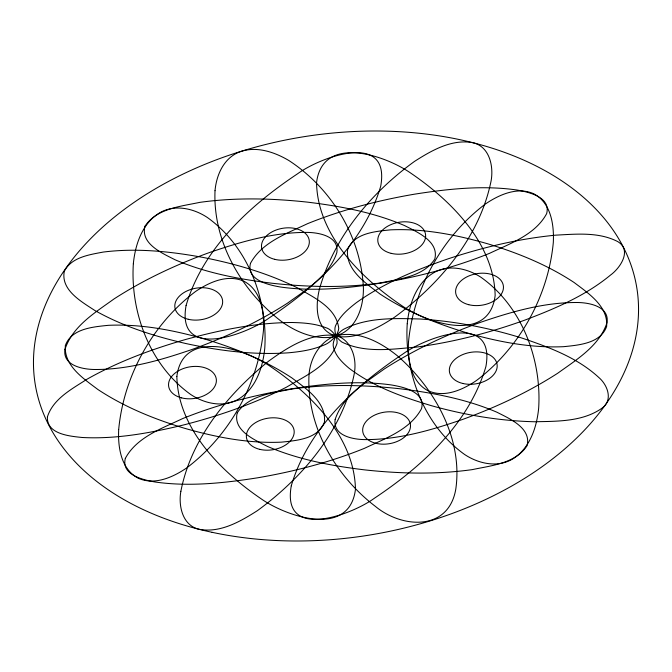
<?xml version="1.0" encoding="UTF-8"?>
<svg xmlns="http://www.w3.org/2000/svg" width="672" height="672" viewBox="0 0 672 672"><rect width="100%" height="100%" fill="white"/><g stroke="black" fill="none" stroke-linecap="round" stroke-linejoin="round"><path stroke-width="1.01" d="M118.684 429.576C117.852 447.065 120.884 468.77 137.827 478.019C154.241 485.713 172.746 477.389 186.564 468.023C229.673 435.506 258.476 383.645 263.5 329.893C264.323 312.404 261.29 290.699 244.348 281.45C227.934 273.756 209.429 282.08 195.611 291.446C152.502 323.963 123.698 375.824 118.684 429.576M408.5 342.107C407.677 359.596 410.71 381.301 427.652 390.55C444.066 398.244 462.571 389.92 476.389 380.554C519.498 348.037 548.302 296.176 553.316 242.424C554.148 224.935 551.116 203.23 534.173 193.981C517.759 186.287 499.254 194.611 485.436 203.977C442.327 236.494 413.524 288.355 408.5 342.107M176.854 376.454C177.878 428.341 220.416 471.005 260.719 498.523C286.398 516.692 349.373 538.264 355.463 489.35C354.446 437.464 311.9 394.792 271.597 367.282C245.927 349.112 182.952 327.541 176.854 376.454M316.537 182.65C317.554 234.536 360.1 277.208 400.403 304.718C426.073 322.888 489.048 344.459 495.146 295.546C494.122 243.659 451.584 200.995 411.281 173.477C385.602 155.308 322.627 133.736 316.537 182.65M47.393 416.9C46.519 434.188 69.56 436.162 82.169 437.489C116.735 439.32 151.133 432.852 184.573 424.712C219.744 415.64 254.293 403.637 286.667 387.064C305.323 375.892 329.23 365.434 337.025 343.484C337.747 336.882 332.396 330.54 336.361 324.089C340.796 315.21 348.6 308.717 356.278 302.736C384.031 282.862 416.01 269.9 448.106 258.829C483.059 247.296 519.103 238.652 555.794 235.15C576.374 234.074 598.794 231.798 617.753 241.601C632.293 250.261 620.231 268.044 610.453 275.117C585.304 295.924 554.744 308.776 524.488 320.242C489.644 332.774 453.6 342.149 416.875 347.038C392.137 349.18 364.98 353.388 341.83 342.014C335.748 337.688 333.144 329.549 325.265 327.499C314.656 323.501 303.198 322.77 291.967 322.501C256.158 322.661 220.777 329.876 186.362 339.276C151.981 349.112 118.138 361.586 86.948 379.252C71.946 389.012 53.189 398.706 47.393 416.9M215.023 190.672C212.755 241.702 241.66 291.043 281.45 321.451C298.402 333.766 320.628 342.258 341.376 334.782C362.494 332.195 382.334 343.568 398.152 356.429C434.935 388.937 462.983 438.757 455.801 489.098C448.602 531.401 402.125 528.545 375.404 506.402C335.605 475.994 306.701 426.653 308.969 375.623C309.977 356.849 321.703 338.142 340.99 334.034C357.781 325.71 363.594 305.516 363.418 288.044C361.183 237.073 331.447 188.202 288.918 160.558C273.706 151.511 254.075 145.085 237.056 153.014C222.986 159.902 216.359 175.804 215.023 190.672M64.966 349.381C62.395 365.954 83.63 369.608 95.844 369.499C128.839 369.466 160.986 360.116 191.948 349.507C225.347 337.453 257.754 322.308 287.641 303.064C306.432 289.472 329.263 275.764 336.848 252.521C339.41 235.948 318.184 232.285 305.962 232.403C272.975 232.436 240.82 241.786 209.866 252.395C176.459 264.449 144.06 279.586 114.173 298.838C95.374 312.421 72.542 326.13 64.966 349.381M335.152 419.479C332.59 436.052 353.816 439.715 366.038 439.597C399.025 439.564 431.18 430.214 462.134 419.605C495.541 407.551 527.94 392.414 557.827 373.162C576.626 359.579 599.458 345.87 607.034 322.619C609.605 306.046 588.37 302.392 576.156 302.501C543.161 302.534 511.014 311.884 480.052 322.493C446.653 334.547 414.246 349.692 384.359 368.936C365.568 382.528 342.737 396.236 335.152 419.479M133.342 263.726C130.208 312.64 150.083 365.476 190.714 394.498C204.481 403.645 223.364 407.954 238.384 399.202C255.881 388.71 262.861 367.542 264.76 348.272C267.893 299.359 248.027 246.523 207.388 217.51C193.62 208.354 174.737 204.044 159.718 212.797C142.229 223.289 135.248 244.457 133.342 263.726M407.24 323.728C404.107 372.641 423.973 425.477 464.612 454.49C478.38 463.646 497.263 467.956 512.282 459.203C529.771 448.711 536.752 427.543 538.658 408.274C541.792 359.36 521.917 306.524 481.286 277.502C467.519 268.355 448.636 264.046 433.616 272.798C416.119 283.29 409.139 304.458 407.24 323.728M180.869 491.291C178.265 505.856 182.498 525.512 199.08 529.284C220.164 533.232 240.282 521.564 257.393 510.661C302.812 477.49 342.854 430.307 354.211 373.993C357.445 357.109 350.717 336.89 331.414 334.379C315.16 326.29 315.689 304.836 319.301 289.64C333.892 237.174 370.986 192.788 414.607 161.339C431.718 150.436 451.836 138.768 472.92 142.716C489.502 146.488 493.735 166.144 491.131 180.709C479.774 237.023 439.732 284.206 394.313 317.377C375.883 329.448 353.539 341.342 330.859 335.16C307.574 334.496 286.826 347.97 268.682 361.099C227.766 394.204 191.15 438.472 180.869 491.291M65.377 345.458C63.571 365.635 83.756 378.823 97.894 389.5C124.396 407.014 154.115 419.093 184.422 428.24C215.872 437.254 248.548 443.621 281.392 442.151C296.705 440.572 318.36 438.967 324.467 422.016C326.273 401.839 306.088 388.643 291.95 377.966C265.448 360.452 235.729 348.382 205.422 339.234C173.981 330.212 141.296 323.845 108.452 325.315C93.139 326.894 71.484 328.507 65.377 345.458M347.533 249.984C345.727 270.161 365.912 283.357 380.05 294.034C406.552 311.548 436.271 323.618 466.578 332.766C498.019 341.788 530.704 348.155 563.548 346.685C578.861 345.106 600.516 343.493 606.623 326.542C608.429 306.365 588.244 293.177 574.106 282.5C547.604 264.986 517.885 252.907 487.578 243.76C456.128 234.746 423.452 228.379 390.608 229.849C375.295 231.428 353.64 233.033 347.533 249.984M186.085 305.483C176.114 360.998 246.254 334.664 269.228 317.898C317.159 286.012 364.006 243.004 380.722 186.194C390.692 130.679 320.552 157.021 297.578 173.779C249.648 205.666 202.801 248.674 186.085 305.483M291.278 485.806C281.308 541.321 351.448 514.979 374.422 498.221C422.352 466.334 469.199 423.326 485.915 366.517C495.886 311.002 425.746 337.336 402.772 354.102C354.841 385.988 307.994 428.996 291.278 485.806M125.328 458.38C121.002 475.062 143.531 480.043 155.526 482.059C189.554 486.856 224.12 483.067 257.846 477.767C294.21 471.509 330.17 462.202 364.409 448.35C385.006 438.539 410.105 429.887 421.537 408.626C425.872 391.952 403.334 386.963 391.339 384.955C357.311 380.159 322.753 383.947 289.019 389.248C252.655 395.506 216.703 404.804 182.465 418.664C161.868 428.476 136.769 437.128 125.328 458.38M250.463 263.374C246.128 280.048 268.666 285.037 280.661 287.045C314.689 291.841 349.247 288.053 382.981 282.752C419.345 276.494 455.297 267.196 489.535 253.336C510.132 243.524 535.231 234.872 546.672 213.62C550.998 196.938 528.469 191.957 516.474 189.941C482.446 185.144 447.88 188.933 414.154 194.233C377.79 200.491 341.83 209.798 307.591 223.65C286.994 233.461 261.895 242.113 250.463 263.374M64.294 271.337C60.572 290.119 81.581 301.728 94.769 310.439C123.043 326.432 154.342 336.286 185.875 343.535C219.509 350.818 254.083 355.194 288.523 352.8C300.325 351.716 312.228 349.944 323.24 345.349C331.834 342.586 336.118 334.295 343.249 329.515C366.668 317.192 394.355 318.276 420.067 319.007C454.81 321.191 489.233 327.818 522.438 338.234C549.528 347.399 577.483 357.79 598.819 377.504C607.312 384.703 613.099 399.386 602.767 407.627C583.388 421.873 557.558 421.243 534.593 421.756C499.682 420.941 465.007 415.078 431.416 405.686C402.427 397.043 373.12 386.635 348.86 368.071C342.443 362.62 335.958 356.353 333.648 347.987C331.321 340.628 338.033 335.252 338.747 328.373C336.386 307.633 313.874 297.503 297.906 288.095C268.187 273.311 236.048 263.962 203.566 257.527C170.587 251.454 136.676 247.842 103.236 252.067C89.309 254.73 71.341 257.216 64.294 271.337M144.95 226.271C140.381 243.97 162.481 253.327 175.081 259.778C205.934 273.008 239.266 279.258 272.446 283.282C308.146 287.146 344.375 288.002 380.008 283.013C398.983 278.964 423.226 276.923 434.767 259.123C439.337 241.424 417.228 232.067 404.636 225.616C373.775 212.386 340.444 206.136 307.272 202.112C271.572 198.248 235.343 197.392 199.71 202.381C180.726 206.43 156.484 208.471 144.95 226.271M237.233 412.877C232.663 430.576 254.772 439.933 267.364 446.384C298.225 459.614 331.556 465.864 364.728 469.888C400.428 473.752 436.657 474.608 472.29 469.619C491.274 465.57 515.516 463.529 527.05 445.729C531.619 428.03 509.519 418.673 496.919 412.222C466.066 398.992 432.734 392.742 399.554 388.718C363.854 384.854 327.625 383.998 291.992 388.987C273.017 393.036 248.774 395.077 237.233 412.877M212.075 532.316A304.634 201.86 -9 0 0 636.98 288.943A304.634 201.86 -9 0 0 158.953 186.74A304.634 201.86 -9 0 0 212.075 532.316M181.675 397.9A24.091 15.96 -9 0 0 216.35 379.604A24.091 15.96 -9 0 0 179.365 370.306A24.091 15.96 -9 0 0 181.675 397.9M259.778 449.358A24.091 15.96 -9 0 0 294.143 430.786A24.091 15.96 -9 0 0 256.914 421.84A24.091 15.96 -9 0 0 259.778 449.358M375.799 443.276A24.091 15.96 -9 0 0 410.474 424.99A24.091 15.96 -9 0 0 373.498 415.682A24.091 15.96 -9 0 0 375.799 443.276M462.764 383.46A24.091 15.96 -9 0 0 497.137 364.888A24.091 15.96 -9 0 0 459.9 355.933A24.091 15.96 -9 0 0 462.764 383.46M468.745 304.693A24.091 15.96 -9 0 0 503.42 286.406A24.091 15.96 -9 0 0 466.435 277.099A24.091 15.96 -9 0 0 468.745 304.693M391.222 253.369A24.091 15.96 -9 0 0 425.586 234.797A24.091 15.96 -9 0 0 388.357 225.842A24.091 15.96 -9 0 0 391.222 253.369M274.621 259.308A24.091 15.96 -9 0 0 309.296 241.021A24.091 15.96 -9 0 0 272.311 231.714A24.091 15.96 -9 0 0 274.621 259.308M188.236 319.276A24.091 15.96 -9 0 0 222.6 300.703A24.091 15.96 -9 0 0 185.371 291.749A24.091 15.96 -9 0 0 188.236 319.276"/></g></svg>
